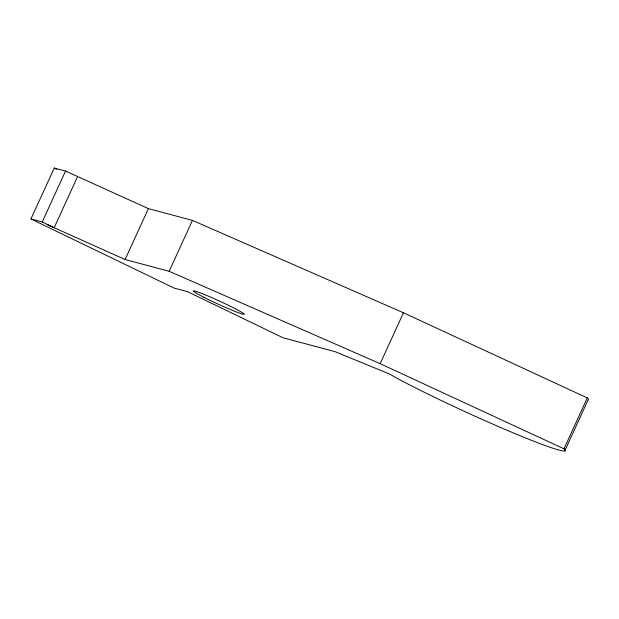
<?xml version="1.0" encoding="UTF-8"?>
<svg xmlns="http://www.w3.org/2000/svg" width="619" height="619" viewBox="0 0 619 619"><rect width="100%" height="100%" fill="white"/><g stroke="black" fill="none" stroke-linecap="round" stroke-linejoin="round"><path stroke-width="0.93" d="M587.292 397.916L563.986 448.814A105.145 6.236 24.6 0 1 508.864 431.041A105.145 6.236 24.6 0 1 395.518 377.451L389.498 374.015L334.964 351.631L282.999 337.765L187.603 291.688L174.04 288.067L30.95 218.948L54.255 168.051L65.552 171.061L148.398 208.634L192.455 220.387L403.456 312.781L587.292 397.916A105.145 6.236 24.6 0 1 588.05 400.052L564.745 450.949M30.95 218.948L42.247 221.958L65.552 171.061M77.476 176.817L54.17 227.722L42.247 221.958M47.083 224.542L125.092 259.531L148.398 208.634M125.092 259.531L169.149 271.284L192.455 220.387M169.149 271.284L380.159 363.686L403.456 312.781M380.159 363.686L563.986 448.814M54.255 168.051L56.855 169.304M203.829 297.259A28.041 1.664 24.6 0 0 244.103 314.32A28.041 1.664 24.6 0 0 208.255 296.13A28.041 1.664 24.6 0 0 203.829 297.259"/></g></svg>
